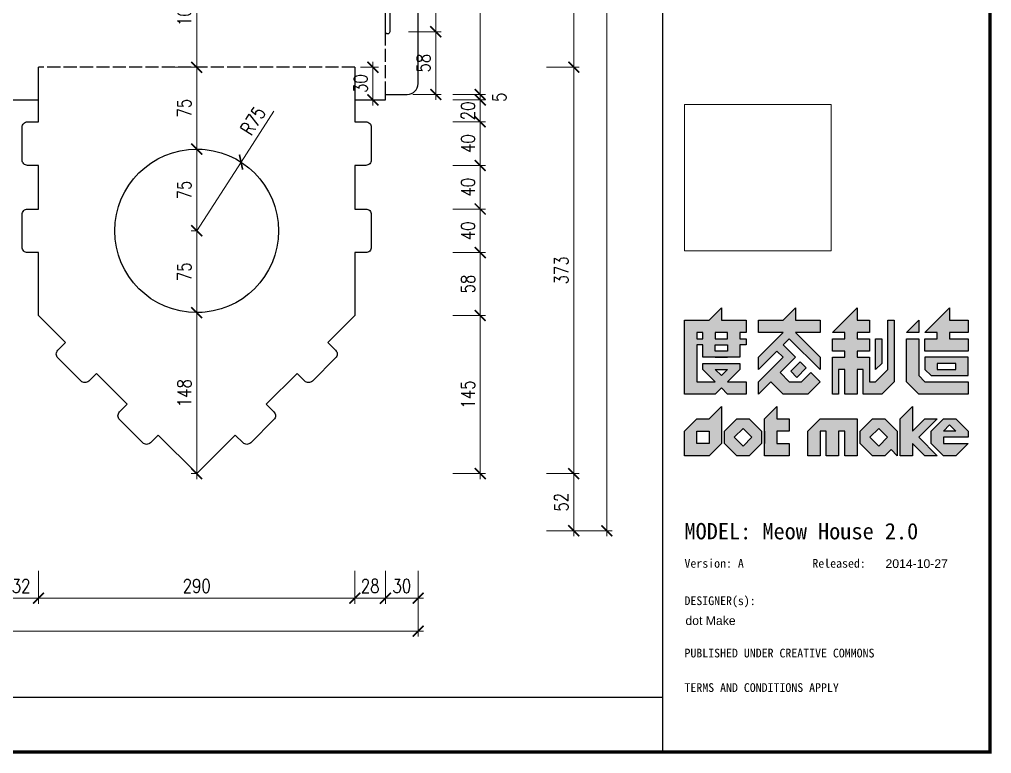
# Model space of a CAD drawing. Extents: x 5344 to 7391, y -1922 to -476.
# Drawn here: x 6500 to 7391, y -1922 to -1249 of the extents above; entities that cross this region are included whole.
import ezdxf
from ezdxf.enums import TextEntityAlignment as Align

# ---------------------------------------------------------------- set-up
doc = ezdxf.new("R2010")
doc.units = 0
doc.header["$MEASUREMENT"] = 0
doc.linetypes.add('ACAD_ISO02W100', pattern=[15, 12, -3])
doc.layers.add('00_NOPRINT_TEXT', color=7, linetype='Continuous', lineweight=0)
doc.layers.add('A-ANNO-DIMS', color=6, linetype='Continuous', lineweight=18)
for name, color, linetype in [('cut line', 5, 'Continuous'), ('fold line', 8, 'ACAD_ISO02W100'), ('logo', 252, 'Continuous')]:
    doc.layers.add(name, color=color, linetype=linetype)
doc.styles.add('1 10 LT 2.0mm text', font='', dxfattribs={"height": 20})
doc.styles.add('1 1000 LT 2.0mm text', font='arial.ttf', dxfattribs={"height": 2000})
doc.styles.add('1 1000 LT 6.0mm text', font='arial.ttf', dxfattribs={"height": 6000})
doc.styles.add('Romans', font='romans.shx', dxfattribs={"width": 0.8, "bigfont": 'gbcbig.shx'})
doc.styles.get('1 10 LT 2.0mm text').set_extended_font_data('SimHei')
doc.dimstyles.new('AED-P1', dxfattribs={"dimscale": 0, "dimtxt": 2.5, "dimasz": 2, "dimexe": 1, "dimexo": 1, "dimgap": 1, "dimtad": 1, "dimdec": 0, "dimzin": 0, "dimdsep": 46, "dimtxsty": 'Romans', "dimblk": 'ARCHTICK', "dimcen": 1, "dimdle": 1, "dimclrd": 256, "dimclre": 256, "dimclrt": 3, "dimazin": 0, "dimtfac": 1, "dimtdec": 0, "dimtix": 1, "dimtmove": 2, "dimatfit": 3, "dimfxl": 0, "dimtolj": 1, "dimtzin": 0, "dimlwd": -1, "dimlwe": -1, "dimarcsym": 0})
picture_1 = doc.add_image_def('image1.jpg', size_in_pixel=(1280, 1280))

# ---------------------------------------------------------------- blocks, each defined once
blk = doc.blocks.new('_ArchTick')
at = {"color": 0, "linetype": 'ByBlock', "const_width": 0.15}
blk.add_lwpolyline([(-0.5, -0.5), (0.5, 0.5)], dxfattribs=at)
blk = doc.blocks.new('*D114')
at = {"layer": 'A-ANNO-DIMS', "transparency": 16777216}
for p, q in [((6485.49, -1754.89), (6485.49, -1784.89)), ((6517.49, -1754.89), (6517.49, -1784.89)), ((6480.49, -1779.89), (6522.49, -1779.89))]:
    blk.add_line(p, q, dxfattribs=at)
at = {"layer": 'Defpoints', "color": 0, "transparency": 16777216}
for p in [(6517.49, -1520.64), (6485.49, -1688.07), (6517.49, -1779.89)]:
    blk.add_point(p, dxfattribs=at)
at = {"layer": 'A-ANNO-DIMS', "transparency": 16777216, "xscale": 10, "yscale": 10, "zscale": 10, "rotation": 180}
blk.add_blockref('_ArchTick', (6485.49, -1779.89), dxfattribs=at)
at = {"layer": 'A-ANNO-DIMS', "transparency": 16777216, "xscale": 10, "yscale": 10, "zscale": 10}
blk.add_blockref('_ArchTick', (6517.49, -1779.89), dxfattribs=at)
at = {"layer": 'A-ANNO-DIMS', "color": 3, "transparency": 16777216, "insert": (6501.49, -1768.64), "char_height": 12.5, "attachment_point": 5, "style": 'Romans'}
blk.add_mtext('\\A1;32', dxfattribs=at)
blk = doc.blocks.new('*D115')
at = {"layer": 'A-ANNO-DIMS', "transparency": 16777216}
for p, q in [((6517.49, -1754.89), (6517.49, -1784.89)), ((6807.49, -1754.89), (6807.49, -1784.89)), ((6512.49, -1779.89), (6812.49, -1779.89))]:
    blk.add_line(p, q, dxfattribs=at)
at = {"layer": 'Defpoints', "color": 0, "transparency": 16777216}
for p in [(6517.49, -1520.64), (6807.49, -1520.64), (6807.49, -1779.89)]:
    blk.add_point(p, dxfattribs=at)
at = {"layer": 'A-ANNO-DIMS', "transparency": 16777216, "xscale": 10, "yscale": 10, "zscale": 10, "rotation": 180}
blk.add_blockref('_ArchTick', (6517.49, -1779.89), dxfattribs=at)
at = {"layer": 'A-ANNO-DIMS', "transparency": 16777216, "xscale": 10, "yscale": 10, "zscale": 10}
blk.add_blockref('_ArchTick', (6807.49, -1779.89), dxfattribs=at)
at = {"layer": 'A-ANNO-DIMS', "color": 3, "transparency": 16777216, "insert": (6662.49, -1768.64), "char_height": 12.5, "attachment_point": 5, "style": 'Romans'}
blk.add_mtext('\\A1;290', dxfattribs=at)
blk = doc.blocks.new('*D116')
at = {"layer": 'A-ANNO-DIMS', "transparency": 16777216}
for p, q in [((6807.49, -1754.89), (6807.49, -1784.89)), ((6835.49, -1754.89), (6835.49, -1784.89)), ((6802.49, -1779.89), (6840.49, -1779.89))]:
    blk.add_line(p, q, dxfattribs=at)
at = {"layer": 'Defpoints', "color": 0, "transparency": 16777216}
for p in [(6835.49, -1323.07), (6807.49, -1520.64), (6835.49, -1779.89)]:
    blk.add_point(p, dxfattribs=at)
at = {"layer": 'A-ANNO-DIMS', "transparency": 16777216, "xscale": 10, "yscale": 10, "zscale": 10, "rotation": 180}
blk.add_blockref('_ArchTick', (6807.49, -1779.89), dxfattribs=at)
at = {"layer": 'A-ANNO-DIMS', "transparency": 16777216, "xscale": 10, "yscale": 10, "zscale": 10}
blk.add_blockref('_ArchTick', (6835.49, -1779.89), dxfattribs=at)
at = {"layer": 'A-ANNO-DIMS', "color": 3, "transparency": 16777216, "insert": (6821.49, -1768.64), "char_height": 12.5, "attachment_point": 5, "style": 'Romans'}
blk.add_mtext('\\A1;28', dxfattribs=at)
blk = doc.blocks.new('*D117')
at = {"layer": 'A-ANNO-DIMS', "transparency": 16777216}
for p, q in [((6835.49, -1754.89), (6835.49, -1784.89)), ((6865.49, -1754.89), (6865.49, -1784.89)), ((6830.49, -1779.89), (6870.49, -1779.89))]:
    blk.add_line(p, q, dxfattribs=at)
at = {"layer": 'Defpoints', "color": 0, "transparency": 16777216}
for p in [(6865.49, -1308.07), (6835.49, -1323.07), (6865.49, -1779.89)]:
    blk.add_point(p, dxfattribs=at)
at = {"layer": 'A-ANNO-DIMS', "transparency": 16777216, "xscale": 10, "yscale": 10, "zscale": 10, "rotation": 180}
blk.add_blockref('_ArchTick', (6835.49, -1779.89), dxfattribs=at)
at = {"layer": 'A-ANNO-DIMS', "transparency": 16777216, "xscale": 10, "yscale": 10, "zscale": 10}
blk.add_blockref('_ArchTick', (6865.49, -1779.89), dxfattribs=at)
at = {"layer": 'A-ANNO-DIMS', "color": 3, "transparency": 16777216, "insert": (6850.49, -1768.64), "char_height": 12.5, "attachment_point": 5, "style": 'Romans'}
blk.add_mtext('\\A1;30', dxfattribs=at)
blk = doc.blocks.new('*D145')
at = {"layer": 'A-ANNO-DIMS', "transparency": 16777216}
for p, q in [((6922.33, -988.07), (6922.33, -1323.07)), ((6897.33, -993.07), (6927.33, -993.07)), ((6897.33, -1318.07), (6927.33, -1318.07))]:
    blk.add_line(p, q, dxfattribs=at)
at = {"layer": 'Defpoints', "color": 0, "transparency": 16777216}
for p in [(6835.49, -993.07), (6855.49, -1318.07), (6922.33, -1318.07)]:
    blk.add_point(p, dxfattribs=at)
at = {"layer": 'A-ANNO-DIMS', "transparency": 16777216, "xscale": 10, "yscale": 10, "zscale": 10}
for p, rotation in [((6922.33, -993.07), 90), ((6922.33, -1318.07), 270)]:
    blk.add_blockref('_ArchTick', p, dxfattribs=dict(at, rotation=rotation))
at = {"layer": 'A-ANNO-DIMS', "color": 3, "transparency": 16777216, "insert": (6911.08, -1155.57), "char_height": 12.5, "attachment_point": 5, "rotation": 90, "style": 'Romans'}
blk.add_mtext('\\A1;325', dxfattribs=at)
blk = doc.blocks.new('*D146')
at = {"layer": 'A-ANNO-DIMS', "transparency": 16777216}
for p, q in [((6922.33, -1318.07), (6922.33, -1308.07)), ((6897.33, -1318.07), (6927.33, -1318.07)), ((6922.33, -1318.07), (6922.33, -1323.07)), ((6897.33, -1323.07), (6927.33, -1323.07)), ((6922.33, -1323.07), (6922.33, -1333.07))]:
    blk.add_line(p, q, dxfattribs=at)
at = {"layer": 'Defpoints', "color": 0, "transparency": 16777216}
for p in [(6855.49, -1318.07), (6835.49, -1323.07), (6922.33, -1323.07)]:
    blk.add_point(p, dxfattribs=at)
at = {"layer": 'A-ANNO-DIMS', "transparency": 16777216, "xscale": 10, "yscale": 10, "zscale": 10}
for p, rotation in [((6922.33, -1318.07), 270), ((6922.33, -1323.07), 90)]:
    blk.add_blockref('_ArchTick', p, dxfattribs=dict(at, rotation=rotation))
at = {"layer": 'A-ANNO-DIMS', "color": 3, "transparency": 16777216, "insert": (6939.87, -1320.57), "char_height": 12.5, "attachment_point": 5, "rotation": 90, "style": 'Romans'}
blk.add_mtext('\\A1;5', dxfattribs=at)
blk = doc.blocks.new('*D147')
at = {"layer": 'A-ANNO-DIMS', "transparency": 16777216}
for p, q in [((6922.33, -1323.07), (6922.33, -1313.07)), ((6897.33, -1323.07), (6927.33, -1323.07)), ((6922.33, -1323.07), (6922.33, -1343.07)), ((6897.33, -1343.07), (6927.33, -1343.07)), ((6922.33, -1343.07), (6922.33, -1353.07))]:
    blk.add_line(p, q, dxfattribs=at)
at = {"layer": 'Defpoints', "color": 0, "transparency": 16777216}
for p in [(6835.49, -1323.07), (6812.49, -1343.07), (6922.33, -1343.07)]:
    blk.add_point(p, dxfattribs=at)
at = {"layer": 'A-ANNO-DIMS', "transparency": 16777216, "xscale": 10, "yscale": 10, "zscale": 10}
for p, rotation in [((6922.33, -1323.07), 270), ((6922.33, -1343.07), 90)]:
    blk.add_blockref('_ArchTick', p, dxfattribs=dict(at, rotation=rotation))
at = {"layer": 'A-ANNO-DIMS', "color": 3, "transparency": 16777216, "insert": (6911.08, -1333.07), "char_height": 12.5, "attachment_point": 5, "rotation": 90, "style": 'Romans'}
blk.add_mtext('\\A1;20', dxfattribs=at)
blk = doc.blocks.new('*D148')
at = {"layer": 'A-ANNO-DIMS', "transparency": 16777216}
for p, q in [((6897.33, -1343.07), (6927.33, -1343.07)), ((6922.33, -1338.07), (6922.33, -1388.07)), ((6897.33, -1383.07), (6927.33, -1383.07))]:
    blk.add_line(p, q, dxfattribs=at)
at = {"layer": 'Defpoints', "color": 0, "transparency": 16777216}
for p in [(6812.49, -1343.07), (6817.49, -1383.07), (6922.33, -1383.07)]:
    blk.add_point(p, dxfattribs=at)
at = {"layer": 'A-ANNO-DIMS', "transparency": 16777216, "xscale": 10, "yscale": 10, "zscale": 10}
for p, rotation in [((6922.33, -1343.07), 90), ((6922.33, -1383.07), 270)]:
    blk.add_blockref('_ArchTick', p, dxfattribs=dict(at, rotation=rotation))
at = {"layer": 'A-ANNO-DIMS', "color": 3, "transparency": 16777216, "insert": (6911.08, -1363.07), "char_height": 12.5, "attachment_point": 5, "rotation": 90, "style": 'Romans'}
blk.add_mtext('\\A1;40', dxfattribs=at)
blk = doc.blocks.new('*D149')
at = {"layer": 'A-ANNO-DIMS', "transparency": 16777216}
for p, q in [((6922.33, -1378.07), (6922.33, -1428.07)), ((6897.33, -1383.07), (6927.33, -1383.07)), ((6897.33, -1423.07), (6927.33, -1423.07))]:
    blk.add_line(p, q, dxfattribs=at)
at = {"layer": 'Defpoints', "color": 0, "transparency": 16777216}
for p in [(6817.49, -1383.07), (6812.49, -1423.07), (6922.33, -1423.07)]:
    blk.add_point(p, dxfattribs=at)
at = {"layer": 'A-ANNO-DIMS', "transparency": 16777216, "xscale": 10, "yscale": 10, "zscale": 10}
for p, rotation in [((6922.33, -1383.07), 90), ((6922.33, -1423.07), 270)]:
    blk.add_blockref('_ArchTick', p, dxfattribs=dict(at, rotation=rotation))
at = {"layer": 'A-ANNO-DIMS', "color": 3, "transparency": 16777216, "insert": (6911.08, -1403.07), "char_height": 12.5, "attachment_point": 5, "rotation": 90, "style": 'Romans'}
blk.add_mtext('\\A1;40', dxfattribs=at)
blk = doc.blocks.new('*D150')
at = {"layer": 'A-ANNO-DIMS', "transparency": 16777216}
for p, q in [((6897.33, -1423.07), (6927.33, -1423.07)), ((6922.33, -1418.07), (6922.33, -1468.07)), ((6897.33, -1463.07), (6927.33, -1463.07))]:
    blk.add_line(p, q, dxfattribs=at)
at = {"layer": 'Defpoints', "color": 0, "transparency": 16777216}
for p in [(6812.49, -1423.07), (6812.49, -1463.07), (6922.33, -1463.07)]:
    blk.add_point(p, dxfattribs=at)
at = {"layer": 'A-ANNO-DIMS', "transparency": 16777216, "xscale": 10, "yscale": 10, "zscale": 10}
for p, rotation in [((6922.33, -1423.07), 90), ((6922.33, -1463.07), 270)]:
    blk.add_blockref('_ArchTick', p, dxfattribs=dict(at, rotation=rotation))
at = {"layer": 'A-ANNO-DIMS', "color": 3, "transparency": 16777216, "insert": (6911.08, -1443.07), "char_height": 12.5, "attachment_point": 5, "rotation": 90, "style": 'Romans'}
blk.add_mtext('\\A1;40', dxfattribs=at)
blk = doc.blocks.new('*D151')
at = {"layer": 'A-ANNO-DIMS', "transparency": 16777216}
for p, q in [((6922.33, -1458.07), (6922.33, -1525.64)), ((6897.33, -1463.07), (6927.33, -1463.07)), ((6897.33, -1520.64), (6927.33, -1520.64))]:
    blk.add_line(p, q, dxfattribs=at)
at = {"layer": 'Defpoints', "color": 0, "transparency": 16777216}
for p in [(6812.49, -1463.07), (6807.49, -1520.64), (6922.33, -1520.64)]:
    blk.add_point(p, dxfattribs=at)
at = {"layer": 'A-ANNO-DIMS', "transparency": 16777216, "xscale": 10, "yscale": 10, "zscale": 10}
for p, rotation in [((6922.33, -1463.07), 90), ((6922.33, -1520.64), 270)]:
    blk.add_blockref('_ArchTick', p, dxfattribs=dict(at, rotation=rotation))
at = {"layer": 'A-ANNO-DIMS', "color": 3, "transparency": 16777216, "insert": (6911.08, -1491.85), "char_height": 12.5, "attachment_point": 5, "rotation": 90, "style": 'Romans'}
blk.add_mtext('\\A1;58', dxfattribs=at)
blk = doc.blocks.new('*D152')
at = {"layer": 'A-ANNO-DIMS', "transparency": 16777216}
for p, q in [((6897.33, -1520.64), (6927.33, -1520.64)), ((6922.33, -1515.64), (6922.33, -1670.64)), ((6897.33, -1665.64), (6927.33, -1665.64))]:
    blk.add_line(p, q, dxfattribs=at)
at = {"layer": 'Defpoints', "color": 0, "transparency": 16777216}
for p in [(6807.49, -1520.64), (6662.49, -1665.64), (6922.33, -1665.64)]:
    blk.add_point(p, dxfattribs=at)
at = {"layer": 'A-ANNO-DIMS', "transparency": 16777216, "xscale": 10, "yscale": 10, "zscale": 10}
for p, rotation in [((6922.33, -1520.64), 90), ((6922.33, -1665.64), 270)]:
    blk.add_blockref('_ArchTick', p, dxfattribs=dict(at, rotation=rotation))
at = {"layer": 'A-ANNO-DIMS', "color": 3, "transparency": 16777216, "insert": (6911.08, -1593.14), "char_height": 12.5, "attachment_point": 5, "rotation": 90, "style": 'Romans'}
blk.add_mtext('\\A1;145', dxfattribs=at)
blk = doc.blocks.new('*D153')
at = {"layer": 'A-ANNO-DIMS', "transparency": 16777216}
for p in [(6733.31, -1333.2), (6662.49, -1443.07)]:
    blk.add_line(p, (6703.12, -1380.03), dxfattribs=at)
at = {"layer": 'Defpoints', "color": 0, "transparency": 16777216}
for p in [(6703.12, -1380.03), (6662.49, -1443.07)]:
    blk.add_point(p, dxfattribs=at)
at = {"layer": 'A-ANNO-DIMS', "transparency": 16777216, "xscale": 10, "yscale": 10, "zscale": 10, "rotation": 237.198590156329}
blk.add_blockref('_ArchTick', (6703.12, -1380.03), dxfattribs=at)
at = {"layer": 'A-ANNO-DIMS', "color": 3, "transparency": 16777216, "insert": (6714.18, -1342.11), "char_height": 12.5, "attachment_point": 5, "rotation": 57.19859, "style": 'Romans'}
blk.add_mtext('\\A1;R75', dxfattribs=at)
blk = doc.blocks.new('*D155')
at = {"layer": 'A-ANNO-DIMS', "transparency": 16777216}
for p, q in [((7008.09, -1013.07), (7008.09, -1298.07)), ((6983.09, -1018.07), (7013.09, -1018.07)), ((6983.09, -1293.07), (7013.09, -1293.07))]:
    blk.add_line(p, q, dxfattribs=at)
at = {"layer": 'Defpoints', "color": 0, "transparency": 16777216}
for p in [(6682.65, -1018.07), (6807.49, -1293.07), (7008.09, -1293.07)]:
    blk.add_point(p, dxfattribs=at)
at = {"layer": 'A-ANNO-DIMS', "transparency": 16777216, "xscale": 10, "yscale": 10, "zscale": 10}
for p, rotation in [((7008.09, -1018.07), 90), ((7008.09, -1293.07), 270)]:
    blk.add_blockref('_ArchTick', p, dxfattribs=dict(at, rotation=rotation))
at = {"layer": 'A-ANNO-DIMS', "color": 3, "transparency": 16777216, "insert": (6996.84, -1155.57), "char_height": 12.5, "attachment_point": 5, "rotation": 90, "style": 'Romans'}
blk.add_mtext('\\A1;275', dxfattribs=at)
blk = doc.blocks.new('*D156')
at = {"layer": 'A-ANNO-DIMS', "transparency": 16777216}
for p, q in [((7008.09, -1288.07), (7008.09, -1670.64)), ((6983.09, -1293.07), (7013.09, -1293.07)), ((6983.09, -1665.64), (7013.09, -1665.64))]:
    blk.add_line(p, q, dxfattribs=at)
at = {"layer": 'Defpoints', "color": 0, "transparency": 16777216}
for p in [(6807.49, -1293.07), (6662.49, -1665.64), (7008.09, -1665.64)]:
    blk.add_point(p, dxfattribs=at)
at = {"layer": 'A-ANNO-DIMS', "transparency": 16777216, "xscale": 10, "yscale": 10, "zscale": 10}
for p, rotation in [((7008.09, -1293.07), 90), ((7008.09, -1665.64), 270)]:
    blk.add_blockref('_ArchTick', p, dxfattribs=dict(at, rotation=rotation))
at = {"layer": 'A-ANNO-DIMS', "color": 3, "transparency": 16777216, "insert": (6996.84, -1479.35), "char_height": 12.5, "attachment_point": 5, "rotation": 90, "style": 'Romans'}
blk.add_mtext('\\A1;373', dxfattribs=at)
blk = doc.blocks.new('*D157')
at = {"layer": 'A-ANNO-DIMS', "transparency": 16777216}
for p, q in [((6983.09, -1665.64), (7013.09, -1665.64)), ((7008.09, -1660.64), (7008.09, -1723.07)), ((6983.09, -1718.07), (7013.09, -1718.07))]:
    blk.add_line(p, q, dxfattribs=at)
at = {"layer": 'Defpoints', "color": 0, "transparency": 16777216}
for p in [(6662.49, -1665.64), (6428.71, -1718.07), (7008.09, -1718.07)]:
    blk.add_point(p, dxfattribs=at)
at = {"layer": 'A-ANNO-DIMS', "transparency": 16777216, "xscale": 10, "yscale": 10, "zscale": 10}
for p, rotation in [((7008.09, -1665.64), 90), ((7008.09, -1718.07), 270)]:
    blk.add_blockref('_ArchTick', p, dxfattribs=dict(at, rotation=rotation))
at = {"layer": 'A-ANNO-DIMS', "color": 3, "transparency": 16777216, "insert": (6996.84, -1691.85), "char_height": 12.5, "attachment_point": 5, "rotation": 90, "style": 'Romans'}
blk.add_mtext('\\A1;52', dxfattribs=at)
blk = doc.blocks.new('*D160')
at = {"layer": 'A-ANNO-DIMS', "transparency": 16777216}
for p, q in [((6637.49, -1191.82), (6667.49, -1191.82)), ((6662.49, -1186.82), (6662.49, -1298.07)), ((6637.49, -1293.07), (6667.49, -1293.07))]:
    blk.add_line(p, q, dxfattribs=at)
at = {"layer": 'Defpoints', "color": 0, "transparency": 16777216}
for p in [(6611.99, -1191.82), (6614.49, -1293.07), (6662.49, -1293.07)]:
    blk.add_point(p, dxfattribs=at)
at = {"layer": 'A-ANNO-DIMS', "transparency": 16777216, "xscale": 10, "yscale": 10, "zscale": 10}
for p, rotation in [((6662.49, -1191.82), 90), ((6662.49, -1293.07), 270)]:
    blk.add_blockref('_ArchTick', p, dxfattribs=dict(at, rotation=rotation))
at = {"layer": 'A-ANNO-DIMS', "color": 3, "transparency": 16777216, "insert": (6651.24, -1242.44), "char_height": 12.5, "attachment_point": 5, "rotation": 90, "style": 'Romans'}
blk.add_mtext('\\A1;101', dxfattribs=at)
blk = doc.blocks.new('*D161')
at = {"layer": 'A-ANNO-DIMS', "transparency": 16777216}
for p, q in [((6662.49, -1288.07), (6662.49, -1373.14)), ((6637.49, -1293.07), (6667.49, -1293.07)), ((6662.49, -1368.14), (6667.49, -1368.14))]:
    blk.add_line(p, q, dxfattribs=at)
at = {"layer": 'Defpoints', "color": 0, "transparency": 16777216}
for p in [(6614.49, -1293.07), (6659.24, -1368.14), (6662.49, -1368.14)]:
    blk.add_point(p, dxfattribs=at)
at = {"layer": 'A-ANNO-DIMS', "transparency": 16777216, "xscale": 10, "yscale": 10, "zscale": 10}
for p, rotation in [((6662.49, -1293.07), 90), ((6662.49, -1368.14), 270)]:
    blk.add_blockref('_ArchTick', p, dxfattribs=dict(at, rotation=rotation))
at = {"layer": 'A-ANNO-DIMS', "color": 3, "transparency": 16777216, "insert": (6651.24, -1330.6), "char_height": 12.5, "attachment_point": 5, "rotation": 90, "style": 'Romans'}
blk.add_mtext('\\A1;75', dxfattribs=at)
blk = doc.blocks.new('*D162')
at = {"layer": 'A-ANNO-DIMS', "transparency": 16777216}
for p, q in [((6662.49, -1363.14), (6662.49, -1448.07)), ((6662.49, -1368.14), (6667.49, -1368.14)), ((6662.49, -1443.07), (6657.49, -1443.07))]:
    blk.add_line(p, q, dxfattribs=at)
at = {"layer": 'Defpoints', "color": 0, "transparency": 16777216}
for p in [(6659.24, -1368.14), (6662.49, -1443.07), (6662.49, -1443.07)]:
    blk.add_point(p, dxfattribs=at)
at = {"layer": 'A-ANNO-DIMS', "transparency": 16777216, "xscale": 10, "yscale": 10, "zscale": 10}
for p, rotation in [((6662.49, -1368.14), 90), ((6662.49, -1443.07), 270)]:
    blk.add_blockref('_ArchTick', p, dxfattribs=dict(at, rotation=rotation))
at = {"layer": 'A-ANNO-DIMS', "color": 3, "transparency": 16777216, "insert": (6651.24, -1405.6), "char_height": 12.5, "attachment_point": 5, "rotation": 90, "style": 'Romans'}
blk.add_mtext('\\A1;75', dxfattribs=at)
blk = doc.blocks.new('*D163')
at = {"layer": 'A-ANNO-DIMS', "transparency": 16777216}
for p, q in [((6662.49, -1443.07), (6657.49, -1443.07)), ((6662.49, -1438.07), (6662.49, -1523.06)), ((6662.49, -1518.06), (6667.49, -1518.06))]:
    blk.add_line(p, q, dxfattribs=at)
at = {"layer": 'Defpoints', "color": 0, "transparency": 16777216}
for p in [(6662.49, -1443.07), (6661.49, -1518.06), (6662.49, -1518.06)]:
    blk.add_point(p, dxfattribs=at)
at = {"layer": 'A-ANNO-DIMS', "transparency": 16777216, "xscale": 10, "yscale": 10, "zscale": 10}
for p, rotation in [((6662.49, -1443.07), 90), ((6662.49, -1518.06), 270)]:
    blk.add_blockref('_ArchTick', p, dxfattribs=dict(at, rotation=rotation))
at = {"layer": 'A-ANNO-DIMS', "color": 3, "transparency": 16777216, "insert": (6651.24, -1480.56), "char_height": 12.5, "attachment_point": 5, "rotation": 90, "style": 'Romans'}
blk.add_mtext('\\A1;75', dxfattribs=at)
blk = doc.blocks.new('*D164')
at = {"layer": 'A-ANNO-DIMS', "transparency": 16777216}
for p, q in [((6662.49, -1513.06), (6662.49, -1670.64)), ((6662.49, -1518.06), (6667.49, -1518.06)), ((6662.49, -1665.64), (6657.49, -1665.64))]:
    blk.add_line(p, q, dxfattribs=at)
at = {"layer": 'Defpoints', "color": 0, "transparency": 16777216}
for p in [(6661.49, -1518.06), (6662.49, -1665.64), (6662.49, -1665.64)]:
    blk.add_point(p, dxfattribs=at)
at = {"layer": 'A-ANNO-DIMS', "transparency": 16777216, "xscale": 10, "yscale": 10, "zscale": 10}
for p, rotation in [((6662.49, -1518.06), 90), ((6662.49, -1665.64), 270)]:
    blk.add_blockref('_ArchTick', p, dxfattribs=dict(at, rotation=rotation))
at = {"layer": 'A-ANNO-DIMS', "color": 3, "transparency": 16777216, "insert": (6651.24, -1591.85), "char_height": 12.5, "attachment_point": 5, "rotation": 90, "style": 'Romans'}
blk.add_mtext('\\A1;148', dxfattribs=at)
blk = doc.blocks.new('*D169')
at = {"layer": 'A-ANNO-DIMS', "transparency": 16777216}
for p, q in [((6856.61, -1200.57), (6886.61, -1200.57)), ((6881.61, -1195.57), (6881.61, -1265.57)), ((6856.61, -1260.57), (6886.61, -1260.57))]:
    blk.add_line(p, q, dxfattribs=at)
at = {"layer": 'Defpoints', "color": 0, "transparency": 16777216}
for p in [(6839.49, -1200.57), (6839.49, -1260.57), (6881.61, -1260.57)]:
    blk.add_point(p, dxfattribs=at)
at = {"layer": 'A-ANNO-DIMS', "transparency": 16777216, "xscale": 10, "yscale": 10, "zscale": 10}
for p, rotation in [((6881.61, -1200.57), 90), ((6881.61, -1260.57), 270)]:
    blk.add_blockref('_ArchTick', p, dxfattribs=dict(at, rotation=rotation))
at = {"layer": 'A-ANNO-DIMS', "color": 3, "transparency": 16777216, "insert": (6870.36, -1230.57), "char_height": 12.5, "attachment_point": 5, "rotation": 90, "style": 'Romans'}
blk.add_mtext('\\A1;60', dxfattribs=at)
blk = doc.blocks.new('*D170')
at = {"layer": 'A-ANNO-DIMS', "transparency": 16777216}
for p, q in [((6881.61, -1255.57), (6881.61, -1323.07)), ((6856.61, -1260.57), (6886.61, -1260.57)), ((6860.49, -1318.07), (6886.61, -1318.07))]:
    blk.add_line(p, q, dxfattribs=at)
at = {"layer": 'Defpoints', "color": 0, "transparency": 16777216}
for p in [(6839.49, -1260.57), (6855.49, -1318.07), (6881.61, -1318.07)]:
    blk.add_point(p, dxfattribs=at)
at = {"layer": 'A-ANNO-DIMS', "transparency": 16777216, "xscale": 10, "yscale": 10, "zscale": 10}
for p, rotation in [((6881.61, -1260.57), 90), ((6881.61, -1318.07), 270)]:
    blk.add_blockref('_ArchTick', p, dxfattribs=dict(at, rotation=rotation))
at = {"layer": 'A-ANNO-DIMS', "color": 3, "transparency": 16777216, "insert": (6870.36, -1289.32), "char_height": 12.5, "attachment_point": 5, "rotation": 90, "style": 'Romans'}
blk.add_mtext('\\A1;58', dxfattribs=at)
blk = doc.blocks.new('*D172')
at = {"layer": 'A-ANNO-DIMS', "transparency": 16777216}
for p, q in [((6824, -1288.07), (6824, -1328.07)), ((6812.49, -1293.07), (6829, -1293.07)), ((6812.49, -1323.07), (6829, -1323.07))]:
    blk.add_line(p, q, dxfattribs=at)
at = {"layer": 'Defpoints', "color": 0, "transparency": 16777216}
for p in [(6807.49, -1293.07), (6807.49, -1323.07), (6824, -1323.07)]:
    blk.add_point(p, dxfattribs=at)
at = {"layer": 'A-ANNO-DIMS', "transparency": 16777216, "xscale": 10, "yscale": 10, "zscale": 10}
for p, rotation in [((6824, -1293.07), 90), ((6824, -1323.07), 270)]:
    blk.add_blockref('_ArchTick', p, dxfattribs=dict(at, rotation=rotation))
at = {"layer": 'A-ANNO-DIMS', "color": 3, "transparency": 16777216, "insert": (6812.75, -1308.07), "char_height": 12.5, "attachment_point": 5, "rotation": 90, "style": 'Romans'}
blk.add_mtext('\\A1;30', dxfattribs=at)
blk = doc.blocks.new('*D175')
at = {"layer": 'A-ANNO-DIMS', "transparency": 16777216}
for p, q in [((7038.4, -640.49), (7038.4, -1723.07)), ((7013.4, -645.49), (7043.4, -645.49)), ((7013.4, -1718.07), (7043.4, -1718.07))]:
    blk.add_line(p, q, dxfattribs=at)
at = {"layer": 'Defpoints', "color": 0, "transparency": 16777216}
for p in [(6970.69, -645.49), (6970.69, -1718.07), (7038.4, -1718.07)]:
    blk.add_point(p, dxfattribs=at)
at = {"layer": 'A-ANNO-DIMS', "transparency": 16777216, "xscale": 10, "yscale": 10, "zscale": 10}
for p, rotation in [((7038.4, -645.49), 90), ((7038.4, -1718.07), 270)]:
    blk.add_blockref('_ArchTick', p, dxfattribs=dict(at, rotation=rotation))
at = {"layer": 'A-ANNO-DIMS', "color": 3, "transparency": 16777216, "insert": (7027.15, -1181.78), "char_height": 12.5, "attachment_point": 5, "rotation": 90, "style": 'Romans'}
blk.add_mtext('\\A1;1073', dxfattribs=at)
blk = doc.blocks.new('*D176')
at = {"layer": 'A-ANNO-DIMS', "transparency": 16777216}
for p, q in [((5487.52, -1785.05), (5487.52, -1815.05)), ((6865.49, -1785.05), (6865.49, -1815.05)), ((5482.52, -1810.05), (6870.49, -1810.05))]:
    blk.add_line(p, q, dxfattribs=at)
at = {"layer": 'Defpoints', "color": 0, "transparency": 16777216}
for p in [(5487.52, -1754.89), (6865.49, -1754.89), (6865.49, -1810.05)]:
    blk.add_point(p, dxfattribs=at)
at = {"layer": 'A-ANNO-DIMS', "transparency": 16777216, "xscale": 10, "yscale": 10, "zscale": 10, "rotation": 180}
blk.add_blockref('_ArchTick', (5487.52, -1810.05), dxfattribs=at)
at = {"layer": 'A-ANNO-DIMS', "transparency": 16777216, "xscale": 10, "yscale": 10, "zscale": 10}
blk.add_blockref('_ArchTick', (6865.49, -1810.05), dxfattribs=at)
at = {"layer": 'A-ANNO-DIMS', "color": 3, "transparency": 16777216, "insert": (6176.51, -1798.8), "char_height": 12.5, "attachment_point": 5, "style": 'Romans'}
blk.add_mtext('\\A1;1378', dxfattribs=at)

msp = doc.modelspace()

# ---------------------------------------------------------------- hatches: boundary and pattern name
at = {"layer": 'logo'}
h = msp.add_hatch(color=256, dxfattribs=at)
h.dxf.hatch_style = 1
h.paths.add_polyline_path([(7160.45, -1536.28), (7160.45, -1541.94), (7166.1, -1541.94), (7166.1, -1547.59), (7160.45, -1547.59), (7160.45, -1558.89), (7126.53, -1558.89), (7126.53, -1547.59), (7120.88, -1547.59), (7120.88, -1581.5), (7137.84, -1581.5), (7126.53, -1570.2), (7126.53, -1564.55), (7160.45, -1564.55), (7160.45, -1570.2), (7149.14, -1581.5), (7166.1, -1581.5), (7166.1, -1592.81), (7149.14, -1592.81), (7143.49, -1587.15), (7137.84, -1592.81), (7109.58, -1592.81), (7109.58, -1524.98), (7132.18, -1524.98), (7143.49, -1513.68), (7143.49, -1524.98), (7166.1, -1524.98), (7166.1, -1536.28)])
h.paths.add_polyline_path([(7200.01, -1558.89), (7194.36, -1553.24), (7177.4, -1570.2), (7177.4, -1558.89), (7200.01, -1536.28), (7177.4, -1536.28), (7177.4, -1524.98), (7200.01, -1524.98), (7211.31, -1513.68), (7211.31, -1524.98), (7233.92, -1524.98), (7233.92, -1536.28), (7211.31, -1536.28), (7233.92, -1558.89), (7233.92, -1570.2), (7205.66, -1541.94), (7200.01, -1547.59), (7211.31, -1558.89), (7197.18, -1573.02), (7205.66, -1581.5), (7216.97, -1581.5), (7225.45, -1573.02), (7233.92, -1581.5), (7222.62, -1592.81), (7200.01, -1592.81), (7188.71, -1581.5), (7177.4, -1592.81), (7177.4, -1581.5)])
h.paths.add_polyline_path([(7296.1, -1570.2), (7296.1, -1524.98), (7301.75, -1524.98), (7301.75, -1581.5), (7290.45, -1592.81), (7273.49, -1592.81), (7273.49, -1570.2), (7267.84, -1570.2), (7267.84, -1592.81), (7256.53, -1592.81), (7256.53, -1570.2), (7250.88, -1570.2), (7250.88, -1592.81), (7245.23, -1592.81), (7245.23, -1558.89), (7256.53, -1558.89), (7256.53, -1553.24), (7245.23, -1553.24), (7245.23, -1541.94), (7256.53, -1541.94), (7256.53, -1536.28), (7245.23, -1536.28), (7267.84, -1513.68), (7267.84, -1524.98), (7279.14, -1524.98), (7279.14, -1536.28), (7267.84, -1536.28), (7267.84, -1541.94), (7279.14, -1541.94), (7279.14, -1553.24), (7267.84, -1553.24), (7267.84, -1558.89), (7279.14, -1558.89), (7279.14, -1581.5), (7284.79, -1581.5)])
h.paths.add_polyline_path([(7284.79, -1570.2), (7284.79, -1541.94), (7290.45, -1541.94), (7290.45, -1564.55)], flags=17)
h.paths.add_polyline_path([(7313.05, -1536.28), (7324.36, -1524.98), (7324.36, -1536.28)])
h.paths.add_polyline_path([(7324.36, -1575.85), (7330.01, -1581.5), (7369.58, -1581.5), (7369.58, -1592.81), (7324.36, -1592.81), (7313.05, -1581.5), (7313.05, -1541.94), (7324.36, -1541.94)])
h.paths.add_polyline_path([(7369.58, -1541.94), (7369.58, -1553.24), (7330.01, -1553.24), (7330.01, -1541.94), (7341.31, -1541.94), (7341.31, -1536.28), (7330.01, -1536.28), (7352.62, -1513.68), (7352.62, -1524.98), (7369.58, -1524.98), (7369.58, -1536.28), (7352.62, -1536.28), (7352.62, -1541.94)])
h.paths.add_polyline_path([(7341.31, -1564.55), (7341.31, -1570.2), (7358.27, -1570.2), (7358.27, -1564.55)], flags=16)
h.paths.add_polyline_path([(7335.66, -1575.85), (7369.58, -1575.85), (7369.58, -1558.89), (7330.01, -1558.89), (7330.01, -1570.2)], flags=17)
h.paths.add_polyline_path([(7215.62, -1563.19), (7221.15, -1568.72), (7212.67, -1577.45), (7207.01, -1571.79)], flags=17)
h.paths.add_polyline_path([(7143.49, -1575.85), (7137.84, -1570.2), (7149.14, -1570.2)], flags=16)
h.paths.add_polyline_path([(7137.84, -1547.59), (7149.14, -1547.59), (7149.14, -1553.24), (7137.84, -1553.24)], flags=16)
h.paths.add_polyline_path([(7137.84, -1536.28), (7137.84, -1541.94), (7149.14, -1541.94), (7149.14, -1536.28)], flags=16)
h.paths.add_polyline_path([(7120.88, -1541.94), (7126.53, -1541.94), (7126.53, -1536.28), (7120.88, -1536.28)], flags=16)
h = msp.add_hatch(color=256, dxfattribs=at)
h.dxf.hatch_style = 1
h.paths.add_polyline_path([(7143.49, -1638.02), (7132.18, -1649.33), (7109.58, -1649.33), (7109.58, -1626.72), (7120.88, -1615.41), (7132.18, -1615.41), (7143.49, -1604.11)])
h.paths.add_polyline_path([(7146.31, -1626.72), (7157.62, -1615.41), (7168.92, -1615.41), (7180.23, -1626.72), (7180.23, -1638.02), (7168.92, -1649.33), (7157.62, -1649.33), (7146.31, -1638.02)])
h.paths.add_polyline_path([(7120.88, -1626.72), (7132.18, -1626.72), (7132.18, -1638.02), (7120.88, -1638.02)], flags=16)
h.paths.add_polyline_path([(7155.28, -1632.37), (7163.27, -1624.38), (7171.26, -1632.37), (7163.27, -1640.36)], flags=16)
h.paths.add_polyline_path([(7194.36, -1604.11), (7194.36, -1615.41), (7205.66, -1615.41), (7205.66, -1626.72), (7194.36, -1626.72), (7194.36, -1638.02), (7205.66, -1638.02), (7205.66, -1649.33), (7183.05, -1649.33), (7183.05, -1615.41)])
h.paths.add_polyline_path([(7256.53, -1649.33), (7256.53, -1626.72), (7250.88, -1626.72), (7250.88, -1649.33), (7239.58, -1649.33), (7239.58, -1626.72), (7233.92, -1626.72), (7233.92, -1649.33), (7222.62, -1649.33), (7222.62, -1626.72), (7233.92, -1615.41), (7267.84, -1615.41), (7267.84, -1649.33)])
h.paths.add_polyline_path([(7304.58, -1649.33), (7298.92, -1643.68), (7293.27, -1649.33), (7281.97, -1649.33), (7270.66, -1638.02), (7270.66, -1626.72), (7281.97, -1615.41), (7293.27, -1615.41), (7304.58, -1626.72)])
h.paths.add_polyline_path([(7279.63, -1632.37), (7287.62, -1624.38), (7295.61, -1632.37), (7287.62, -1640.36)], flags=16)
h.paths.add_polyline_path([(7307.4, -1649.33), (7307.4, -1615.41), (7318.71, -1604.11), (7318.71, -1626.72), (7330.01, -1615.41), (7341.31, -1615.41), (7324.36, -1632.37), (7341.31, -1649.33), (7330.01, -1649.33), (7318.71, -1638.02), (7318.71, -1649.33)])
h.paths.add_polyline_path([(7335.66, -1626.72), (7346.97, -1615.41), (7358.27, -1615.41), (7369.58, -1626.72), (7369.58, -1632.13), (7346.97, -1632.13), (7346.97, -1638.02), (7369.58, -1638.02), (7358.27, -1649.33), (7346.97, -1649.33), (7335.66, -1638.02)])
h.paths.add_polyline_path([(7352.62, -1621.07), (7358.27, -1626.72), (7346.97, -1626.72)], flags=16)

# ---------------------------------------------------------------- linework, layer by layer
for p, q in [((7089.58, -477.4), (7089.58, -1920.82)), ((7089.58, -1870.82), (5345.95, -1870.82))]:
    msp.add_line(p, q)
at = {"const_width": 3}
msp.add_lwpolyline([(5345.95, -1920.82), (7389.58, -1920.82), (7389.58, -477.4), (5345.95, -477.4)], close=True, dxfattribs=at)
at = {"layer": 'cut line', "linetype": 'Continuous'}
for p, q in [((6865.49, -1308.07), (6865.49, -1003.07)), ((6835.49, -1323.07), (6835.49, -1318.07)), ((6835.49, -1318.07), (6855.49, -1318.07)), ((6485.49, -1323.07), (6517.49, -1323.07)), ((6807.49, -1323.07), (6835.49, -1323.07))]:
    msp.add_line(p, q, dxfattribs=at)
msp.add_lwpolyline([(6839.49, -1260.57, -1), (6835.49, -1260.57), (6835.49, -1200.57, -1), (6839.49, -1200.57)], format="xyb", close=True, dxfattribs=at)
msp.add_lwpolyline([(6807.49, -1293.07), (6807.49, -1343.07), (6817.49, -1343.07, -0.414214), (6822.49, -1348.07), (6822.49, -1378.07, -0.414214), (6817.49, -1383.07), (6807.49, -1383.07), (6807.49, -1423.07), (6817.49, -1423.07, -0.414214), (6822.49, -1428.07), (6822.49, -1458.07, -0.414214), (6817.49, -1463.07), (6807.49, -1463.07), (6807.49, -1520.64), (6782.7, -1545.43), (6789.77, -1552.5, -0.414214), (6789.77, -1559.58), (6768.56, -1580.79, -0.414214), (6761.49, -1580.79), (6754.42, -1573.72), (6726.13, -1602), (6733.2, -1609.07, -0.414214), (6733.2, -1616.14), (6711.99, -1637.36, -0.414214), (6704.92, -1637.36), (6697.85, -1630.29), (6662.49, -1665.64), (6627.14, -1630.29), (6620.07, -1637.36, -0.414214), (6613, -1637.36), (6591.78, -1616.14, -0.414214), (6591.78, -1609.07), (6598.85, -1602), (6570.57, -1573.72), (6563.5, -1580.79, -0.414214), (6556.43, -1580.79), (6535.21, -1559.58, -0.414214), (6535.21, -1552.5), (6542.29, -1545.43), (6517.49, -1520.64), (6517.49, -1463.07), (6507.49, -1463.07, -0.414214), (6502.49, -1458.07), (6502.49, -1428.07, -0.414214), (6507.49, -1423.07), (6517.49, -1423.07), (6517.49, -1383.07), (6507.49, -1383.07, -0.414214), (6502.49, -1378.07), (6502.49, -1348.07, -0.414214), (6507.49, -1343.07), (6517.49, -1343.07), (6517.49, -1293.07)], format="xyb", dxfattribs=at)
msp.add_circle((6662.49, -1443.07), 75, dxfattribs=at)
msp.add_arc((6855.49, -1308.07), 10, 270, 0, dxfattribs=at)
at = {"layer": 'fold line'}
for p, q in [((6835.49, -1318.07), (6835.49, -1260.57)), ((6807.49, -1293.07), (6517.49, -1293.07))]:
    msp.add_line(p, q, dxfattribs=at)
at = {"layer": 'logo'}
for points in [[(7160.45, -1536.28), (7160.45, -1541.94), (7166.1, -1541.94), (7166.1, -1547.59), (7160.45, -1547.59), (7160.45, -1558.89), (7126.53, -1558.89), (7126.53, -1547.59), (7120.88, -1547.59), (7120.88, -1581.5), (7137.84, -1581.5), (7126.53, -1570.2), (7126.53, -1564.55), (7160.45, -1564.55), (7160.45, -1570.2), (7149.14, -1581.5), (7166.1, -1581.5), (7166.1, -1592.81), (7149.14, -1592.81), (7143.49, -1587.15), (7137.84, -1592.81), (7109.58, -1592.81), (7109.58, -1524.98), (7132.18, -1524.98), (7143.49, -1513.68), (7143.49, -1524.98), (7166.1, -1524.98), (7166.1, -1536.28)], [(7200.01, -1558.89), (7194.36, -1553.24), (7177.4, -1570.2), (7177.4, -1558.89), (7200.01, -1536.28), (7177.4, -1536.28), (7177.4, -1524.98), (7200.01, -1524.98), (7211.31, -1513.68), (7211.31, -1524.98), (7233.92, -1524.98), (7233.92, -1536.28), (7211.31, -1536.28), (7233.92, -1558.89), (7233.92, -1570.2), (7205.66, -1541.94), (7200.01, -1547.59), (7211.31, -1558.89), (7197.18, -1573.02), (7205.66, -1581.5), (7216.97, -1581.5), (7225.45, -1573.02), (7233.92, -1581.5), (7222.62, -1592.81), (7200.01, -1592.81), (7188.71, -1581.5), (7177.4, -1592.81), (7177.4, -1581.5)], [(7296.1, -1570.2), (7296.1, -1524.98), (7301.75, -1524.98), (7301.75, -1581.5), (7290.45, -1592.81), (7273.49, -1592.81), (7273.49, -1570.2), (7267.84, -1570.2), (7267.84, -1592.81), (7256.53, -1592.81), (7256.53, -1570.2), (7250.88, -1570.2), (7250.88, -1570.2), (7250.88, -1592.81), (7245.23, -1592.81), (7245.23, -1558.89), (7256.53, -1558.89), (7256.53, -1553.24), (7256.53, -1553.24), (7245.23, -1553.24), (7245.23, -1541.94), (7256.53, -1541.94), (7256.53, -1536.28), (7245.23, -1536.28), (7267.84, -1513.68), (7267.84, -1524.98), (7279.14, -1524.98), (7279.14, -1536.28), (7267.84, -1536.28), (7267.84, -1541.94), (7279.14, -1541.94), (7279.14, -1553.24), (7267.84, -1553.24), (7267.84, -1558.89), (7279.14, -1558.89), (7279.14, -1581.5), (7284.79, -1581.5)], [(7369.58, -1541.94), (7369.58, -1553.24), (7369.58, -1553.24), (7330.01, -1553.24), (7330.01, -1541.94), (7341.31, -1541.94), (7341.31, -1536.28), (7330.01, -1536.28), (7352.62, -1513.68), (7352.62, -1524.98), (7369.58, -1524.98), (7369.58, -1536.28), (7352.62, -1536.28), (7352.62, -1541.94)], [(7120.88, -1541.94), (7126.53, -1541.94), (7126.53, -1536.28), (7120.88, -1536.28)], [(7137.84, -1536.28), (7137.84, -1541.94), (7149.14, -1541.94), (7149.14, -1536.28)], [(7137.84, -1547.59), (7149.14, -1547.59), (7149.14, -1553.24), (7137.84, -1553.24)], [(7284.79, -1570.2), (7284.79, -1541.94), (7290.45, -1541.94), (7290.45, -1564.55)], [(7324.36, -1575.85), (7330.01, -1581.5), (7369.58, -1581.5), (7369.58, -1592.81), (7324.36, -1592.81), (7313.05, -1581.5), (7313.05, -1541.94), (7324.36, -1541.94)], [(7335.66, -1575.85), (7369.58, -1575.85), (7369.58, -1558.89), (7330.01, -1558.89), (7330.01, -1570.2)], [(7215.62, -1563.19), (7221.15, -1568.72), (7212.67, -1577.45), (7207.01, -1571.79)], [(7341.31, -1564.55), (7341.31, -1570.2), (7358.27, -1570.2), (7358.27, -1564.55)], [(7143.49, -1575.85), (7137.84, -1570.2), (7149.14, -1570.2)], [(7143.49, -1638.02), (7132.18, -1649.33), (7109.58, -1649.33), (7109.58, -1626.72), (7120.88, -1615.41), (7132.18, -1615.41), (7143.49, -1604.11)], [(7307.4, -1649.33), (7307.4, -1615.41), (7318.71, -1604.11), (7318.71, -1626.72), (7330.01, -1615.41), (7341.31, -1615.41), (7324.36, -1632.37), (7341.31, -1649.33), (7330.01, -1649.33), (7318.71, -1638.02), (7318.71, -1649.33)], [(7146.31, -1626.72), (7157.62, -1615.41), (7168.92, -1615.41), (7180.23, -1626.72), (7180.23, -1638.02), (7168.92, -1649.33), (7157.62, -1649.33), (7146.31, -1638.02)], [(7256.53, -1649.33), (7256.53, -1626.72), (7250.88, -1626.72), (7250.88, -1649.33), (7239.58, -1649.33), (7239.58, -1626.72), (7233.92, -1626.72), (7233.92, -1649.33), (7222.62, -1649.33), (7222.62, -1626.72), (7233.92, -1615.41), (7267.84, -1615.41), (7267.84, -1649.33)], [(7304.58, -1649.33), (7298.92, -1643.68), (7293.27, -1649.33), (7281.97, -1649.33), (7270.66, -1638.02), (7270.66, -1626.72), (7281.97, -1615.41), (7293.27, -1615.41), (7304.58, -1626.72)], [(7335.66, -1626.72), (7346.97, -1615.41), (7358.27, -1615.41), (7369.58, -1626.72), (7369.58, -1632.13), (7346.97, -1632.13), (7346.97, -1638.02), (7369.58, -1638.02), (7358.27, -1649.33), (7346.97, -1649.33), (7335.66, -1638.02)], [(7352.62, -1621.07), (7358.27, -1626.72), (7346.97, -1626.72)], [(7120.88, -1626.72), (7132.18, -1626.72), (7132.18, -1638.02), (7120.88, -1638.02)], [(7155.28, -1632.37), (7163.27, -1624.38), (7171.26, -1632.37), (7163.27, -1640.36)], [(7279.63, -1632.37), (7287.62, -1624.38), (7295.61, -1632.37), (7287.62, -1640.36)]]:
    msp.add_lwpolyline(points, close=True, dxfattribs=at)
for points in [[(7313.05, -1536.28), (7324.36, -1524.98), (7324.36, -1536.28), (7313.05, -1536.28)], [(7137.84, -1558.89), (7149.14, -1558.89)], [(7194.36, -1604.11), (7194.36, -1615.41), (7205.66, -1615.41), (7205.66, -1626.72), (7194.36, -1626.72), (7194.36, -1638.02), (7205.66, -1638.02), (7205.66, -1649.33), (7183.05, -1649.33), (7183.05, -1615.41), (7194.36, -1604.11)], [(7183.05, -1626.72), (7183.05, -1638.02)]]:
    msp.add_lwpolyline(points, dxfattribs=at)

# ---------------------------------------------------------------- texts
at = {"layer": '00_NOPRINT_TEXT', "color": 7, "style": '1 10 LT 2.0mm text'}
msp.add_text('MODEL: Meow House 2.0', height=15, rotation=360, dxfattribs=at).set_placement((7109.58, -1710.94), align=Align.TOP_LEFT)
at = {"layer": '00_NOPRINT_TEXT', "color": 7, "lineweight": 13, "style": '1 10 LT 2.0mm text'}
for s, p in [('Version: A', (7109.58, -1743.92)), ('Released:', (7226.8, -1743.92)), ('DESIGNER(s):', (7109.58, -1778.2)), ('PUBLISHED UNDER CREATIVE COMMONS', (7109.58, -1826.18)), ('TERMS AND CONDITIONS APPLY', (7109.58, -1857.82))]:
    msp.add_text(s, height=8, rotation=360, dxfattribs=at).set_placement(p, align=Align.TOP_LEFT)
at = {"layer": '00_NOPRINT_TEXT', "style": '1 1000 LT 6.0mm text'}
msp.add_text('2014-10-27', height=8, dxfattribs=at).set_placement((7293.88, -1744.19), align=Align.TOP_LEFT)
at = {"layer": '00_NOPRINT_TEXT', "style": '1 1000 LT 2.0mm text'}
msp.add_text('dot Make', height=8, dxfattribs=at).set_placement((7110.5, -1800.43), align=Align.MIDDLE_LEFT)

# ---------------------------------------------------------------- dimensions: what is measured, and where the dimension line sits
at = {"layer": 'A-ANNO-DIMS'}
for base, p1, p2, picture, middle in [((7038.4, -1718.07), (6970.69, -645.49), (6970.69, -1718.07), '*D175', (7027.15, -1181.78)), ((6922.33, -1318.07), (6835.49, -993.07), (6855.49, -1318.07), '*D145', (6911.08, -1155.57)), ((7008.09, -1293.07), (6682.65, -1018.07), (6807.49, -1293.07), '*D155', (6996.84, -1155.57)), ((6662.49, -1293.07), (6611.99, -1191.82), (6614.49, -1293.07), '*D160', (6651.24, -1242.44)), ((6881.61, -1260.57), (6839.49, -1200.57), (6839.49, -1260.57), '*D169', (6870.36, -1230.57)), ((6881.61277594, -1318.06810664), (6839.4938997, -1260.56810664), (6855.4938997, -1318.06810664), '*D170', (6870.36277594, -1289.31810664)), ((6662.49, -1368.14), (6614.49, -1293.07), (6659.24, -1368.14), '*D161', (6651.24, -1330.6)), ((7008.09, -1665.64), (6807.49, -1293.07), (6662.49, -1665.64), '*D156', (6996.84, -1479.35)), ((6824, -1323.07), (6807.49, -1293.07), (6807.49, -1323.07), '*D172', (6812.75, -1308.07)), ((6922.33, -1343.07), (6835.49, -1323.07), (6812.49, -1343.07), '*D147', (6911.08, -1333.07)), ((6922.33, -1383.07), (6812.49, -1343.07), (6817.49, -1383.07), '*D148', (6911.08, -1363.07)), ((6662.49, -1443.07), (6659.24, -1368.14), (6662.49, -1443.07), '*D162', (6651.24, -1405.6)), ((6922.33, -1423.07), (6817.49, -1383.07), (6812.49, -1423.07), '*D149', (6911.08, -1403.07)), ((6922.33, -1463.07), (6812.49, -1423.07), (6812.49, -1463.07), '*D150', (6911.08, -1443.07)), ((6662.49, -1518.06), (6662.49, -1443.07), (6661.49, -1518.06), '*D163', (6651.24, -1480.56)), ((6922.33, -1520.64), (6812.49, -1463.07), (6807.49, -1520.64), '*D151', (6911.08, -1491.85)), ((6662.49, -1665.64), (6661.49, -1518.06), (6662.49, -1665.64), '*D164', (6651.24, -1591.85)), ((6922.33, -1665.64), (6807.49, -1520.64), (6662.49, -1665.64), '*D152', (6911.08, -1593.14)), ((7008.09, -1718.07), (6662.49, -1665.64), (6428.71, -1718.07), '*D157', (6996.84, -1691.85))]:
    dim = msp.add_linear_dim(base=base, p1=p1, p2=p2, angle=90, dimstyle='AED-P1', override={"dimscale": 5, "dimsah": 1}, dxfattribs=at)
    dim.commit()
    dim.dimension.update_dxf_attribs({"geometry": picture, "text_midpoint": middle})
for base, p1, p2, picture, middle in [((6865.49, -1779.89), (6835.49, -1323.07), (6865.49, -1308.07), '*D117', (6850.49, -1768.64)), ((6835.49, -1779.89), (6807.49, -1520.64), (6835.49, -1323.07), '*D116', (6821.49, -1768.64)), ((6517.49, -1779.89), (6485.49, -1688.07), (6517.49, -1520.64), '*D114', (6501.49, -1768.64)), ((6807.49, -1779.89), (6517.49, -1520.64), (6807.49, -1520.64), '*D115', (6662.49, -1768.64)), ((6865.49, -1810.05), (5487.52, -1754.89), (6865.49, -1754.89), '*D176', (6176.51, -1798.8))]:
    dim = msp.add_linear_dim(base=base, p1=p1, p2=p2, dimstyle='AED-P1', override={"dimscale": 5, "dimsah": 1}, dxfattribs=at)
    dim.commit()
    dim.dimension.update_dxf_attribs({"geometry": picture, "text_midpoint": middle})
dim = msp.add_linear_dim(base=(6922.33, -1323.07), p1=(6855.49, -1318.07), p2=(6835.49, -1323.07), angle=90, dimstyle='AED-P1', override={"dimscale": 5, "dimsah": 1}, dxfattribs=at)
dim.commit()
dim.dimension.update_dxf_attribs({"geometry": '*D146', "text_midpoint": (6939.87, -1320.57), "dimtype": 160})
dim = msp.add_radius_dim(center=(6662.49, -1443.07), mpoint=(6703.12, -1380.03), dimstyle='AED-P1', override={"dimscale": 5, "dimsah": 1}, dxfattribs=at)
dim.commit()
dim.dimension.update_dxf_attribs({"geometry": '*D153', "text_midpoint": (6714.18, -1342.11)})

# ---------------------------------------------------------------- pictures from other files: only their frames are drawn
image = msp.add_image(picture_1, insert=(7109.58, -1461.48), size_in_units=(134.35, 134.35), dxfattribs=at)
image.dxf.flags = 7

doc.saveas('drawing.dxf')
